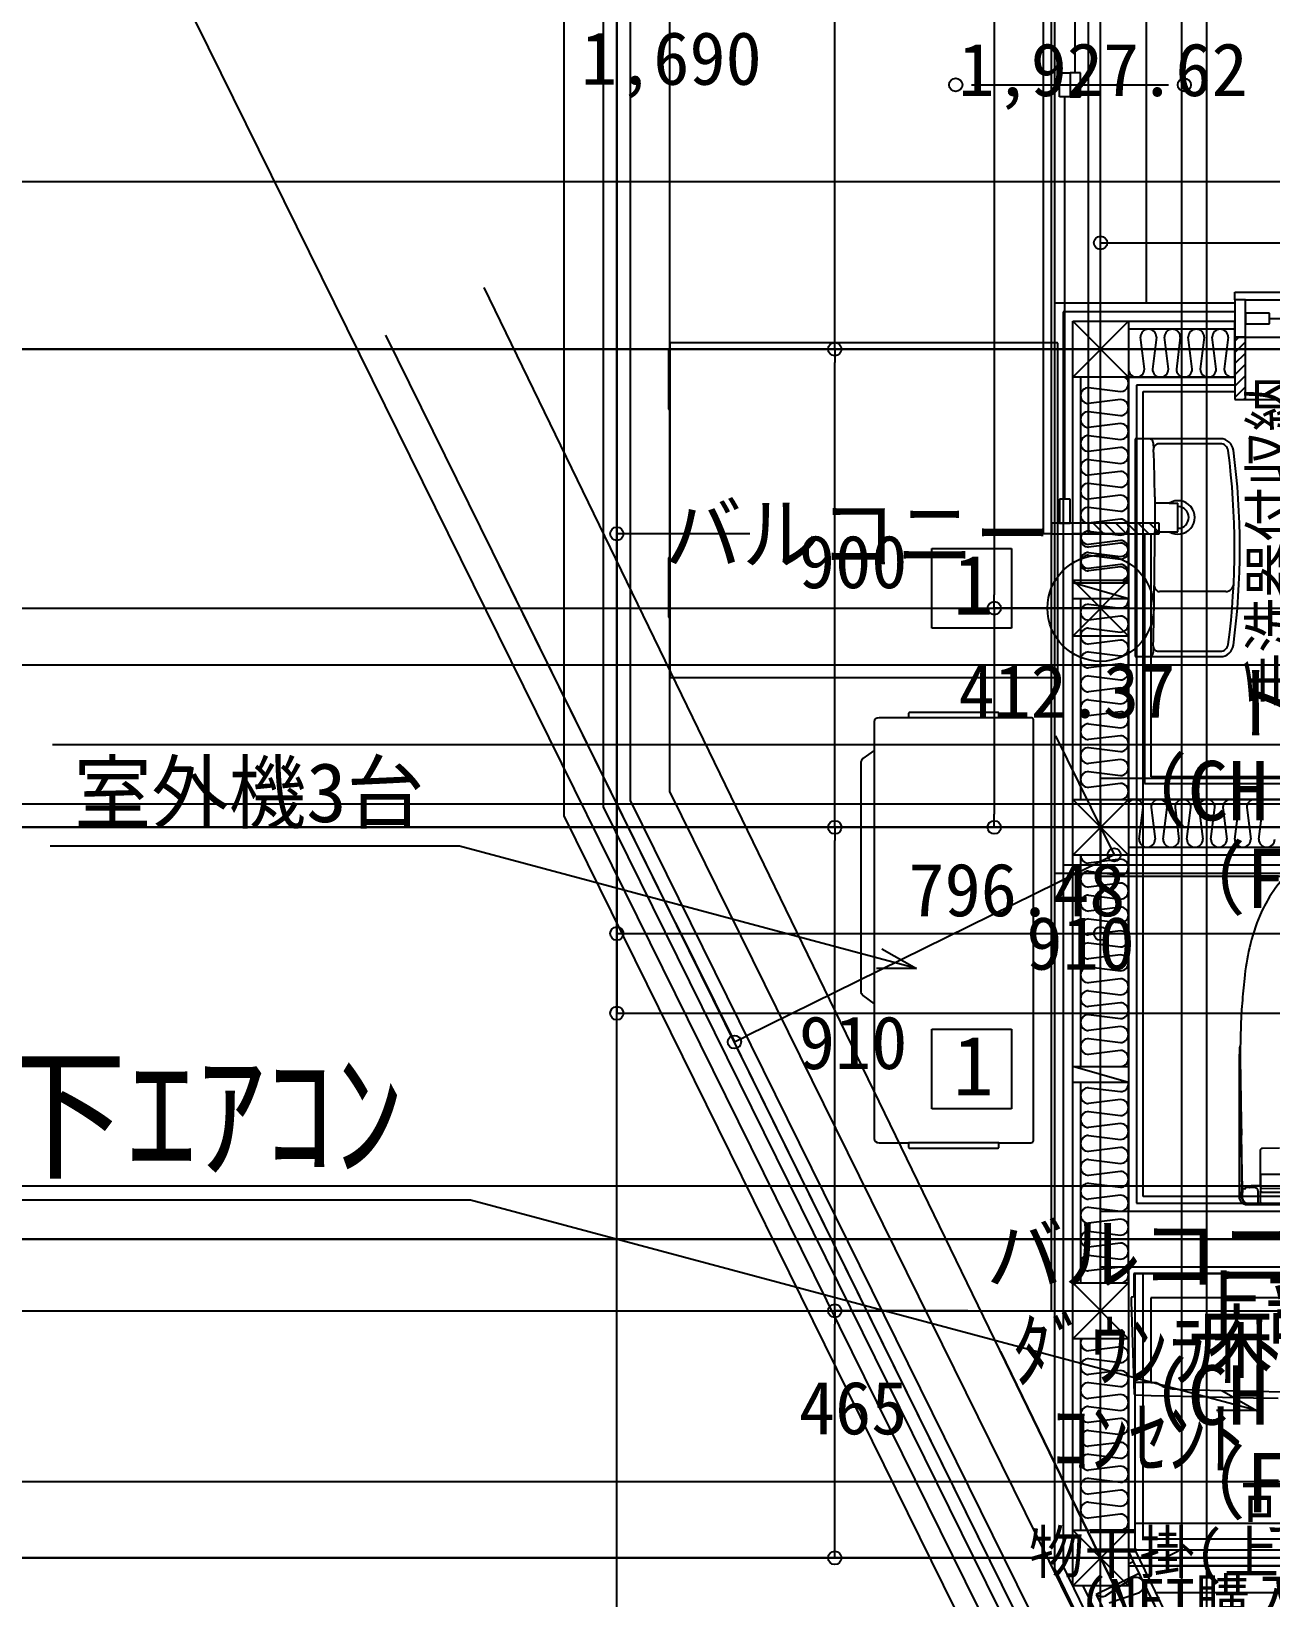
# Model space of a CAD drawing. Header units: metres. Extents: x 10861 to 26950, y 7268 to 22901.
# Drawn here: x 13913 to 16245, y 15480 to 18428 of the extents above; entities that cross this region are included whole.
import ezdxf

# ---------------------------------------------------------------- set-up
doc = ezdxf.new("R2010")
doc.units = ezdxf.units.M

msp = doc.modelspace()

# ---------------------------------------------------------------- linework, layer by layer
at = {"layer": 'COL_1F'}
for p, q in [((15872.2, 17777.5), (15872.2, 17882.5)), ((15872.2, 17882.5), (15977.2, 17882.5)), ((15977.2, 17777.5), (15872.2, 17882.5)), ((15872.2, 17777.5), (15977.2, 17882.5)), ((15977.2, 17882.5), (15977.2, 17777.5)), ((15977.2, 17777.5), (15872.2, 17777.5)), ((15872.2, 16877.5), (15872.2, 16982.5)), ((15872.2, 16982.5), (15977.2, 16982.5)), ((15977.2, 16877.5), (15872.2, 16982.5)), ((15872.2, 16877.5), (15977.2, 16982.5)), ((15977.2, 16982.5), (15977.2, 16877.5)), ((15977.2, 16877.5), (15872.2, 16877.5)), ((15872.2, 15967.5), (15872.2, 16072.5)), ((15872.2, 16072.5), (15977.2, 16072.5)), ((15977.2, 15967.5), (15872.2, 16072.5)), ((15872.2, 15967.5), (15977.2, 16072.5)), ((15977.2, 16072.5), (15977.2, 15967.5)), ((15977.2, 15967.5), (15872.2, 15967.5)), ((15872.2, 15502.5), (15872.2, 15607.5)), ((15872.2, 15607.5), (15977.2, 15607.5)), ((15977.2, 15502.5), (15872.2, 15607.5)), ((15872.2, 15502.5), (15977.2, 15607.5)), ((15977.2, 15607.5), (15977.2, 15502.5)), ((15977.2, 15502.5), (15872.2, 15502.5))]:
    msp.add_line(p, q, dxfattribs=at)
at = {"layer": 'COL_2F'}
for p, q in [((15872.2, 17289.9), (15872.2, 17394.9)), ((15872.2, 17394.9), (15977.2, 17394.9)), ((15977.2, 17289.9), (15872.2, 17394.9)), ((15872.2, 17289.9), (15977.2, 17394.9)), ((15977.2, 17394.9), (15977.2, 17289.9)), ((15977.2, 17289.9), (15872.2, 17289.9)), ((15872.2, 16877.5), (15872.2, 16982.5)), ((15872.2, 16982.5), (15977.2, 16982.5)), ((15977.2, 16877.5), (15872.2, 16982.5)), ((15872.2, 16877.5), (15977.2, 16982.5)), ((15977.2, 16982.5), (15977.2, 16877.5)), ((15977.2, 16877.5), (15872.2, 16877.5))]:
    msp.add_line(p, q, dxfattribs=at)
at = {"layer": 'GLID'}
for p, q in [((15014.7, 10010), (15014.7, 22205)), ((15014.7, 10010), (15014.7, 22205)), ((15014.7, 10010), (15014.7, 22205)), ((15924.7, 9325), (15924.7, 22205)), ((15924.7, 9325), (15924.7, 22205)), ((15924.7, 9325), (15924.7, 22205)), ((16077.5, 10010), (16077.5, 22205)), ((16077.5, 10010), (16077.5, 22205)), ((16077.5, 10010), (16077.5, 22205)), ((13514.7, 18145.6), (24358.1, 18145.6)), ((13514.7, 18145.6), (24358.1, 18145.6)), ((13514.7, 18145.6), (24358.1, 18145.6)), ((18614.1, 10010), (14765.1, 17946)), ((18614.1, 10010), (14765.1, 17946)), ((18614.1, 10010), (14765.1, 17946)), ((18480.6, 9945.4), (14580.1, 17856.1)), ((18480.6, 9945.4), (14580.1, 17856.1)), ((18480.6, 9945.4), (14580.1, 17856.1)), ((13514.7, 17830), (24358.1, 17830)), ((13514.7, 17830), (24358.1, 17830)), ((13514.7, 17830), (24358.1, 17830)), ((13514.7, 17342.4), (24358.1, 17342.4)), ((13514.7, 17342.4), (24358.1, 17342.4)), ((13514.7, 17342.4), (24358.1, 17342.4)), ((13514.7, 17235.6), (24358.1, 17235.6)), ((13514.7, 17235.6), (24358.1, 17235.6)), ((13514.7, 17235.6), (24358.1, 17235.6)), ((13953.4, 17085.6), (24358.1, 17085.6)), ((13953.4, 17085.6), (24358.1, 17085.6)), ((13953.4, 17085.6), (24358.1, 17085.6)), ((13801.7, 16974.5), (24358.1, 16974.5)), ((13801.7, 16974.5), (24358.1, 16974.5)), ((13801.7, 16974.5), (24358.1, 16974.5)), ((13514.7, 16930), (24358.1, 16930)), ((13514.7, 16930), (24358.1, 16930)), ((13514.7, 16930), (24358.1, 16930)), ((13514.7, 16255), (24358.1, 16255)), ((13514.7, 16255), (24358.1, 16255)), ((13514.7, 16255), (24358.1, 16255)), ((13514.7, 16155), (24358.1, 16155)), ((13514.7, 16155), (24358.1, 16155)), ((13514.7, 16155), (24358.1, 16155)), ((13514.7, 16020), (24358.1, 16020)), ((13514.7, 16020), (24358.1, 16020)), ((13514.7, 16020), (24358.1, 16020)), ((13514.7, 15699), (24358.1, 15699)), ((13514.7, 15699), (24358.1, 15699)), ((13514.7, 15699), (24358.1, 15699)), ((13514.7, 15555), (24358.1, 15555)), ((13514.7, 15555), (24358.1, 15555)), ((13514.7, 15555), (24358.1, 15555))]:
    msp.add_line(p, q, dxfattribs=at)
at = {"layer": 'WALL_BRACED_1F'}
for p, q in [((15832.2, 16930), (15832.2, 17830)), ((15832.2, 16930), (15832.2, 17830)), ((15607.2, 17305), (15607.2, 17455)), ((15607.2, 17455), (15757.2, 17455)), ((15757.2, 17455), (15757.2, 17305)), ((15757.2, 17305), (15607.2, 17305)), ((15832.2, 16020), (15832.2, 16930)), ((15832.2, 16020), (15832.2, 16930)), ((15607.2, 16400), (15607.2, 16550)), ((15607.2, 16550), (15757.2, 16550)), ((15757.2, 16550), (15757.2, 16400)), ((15757.2, 16400), (15607.2, 16400))]:
    msp.add_line(p, q, dxfattribs=at)
at = {"layer": 'WALL_BRACED_2F'}
for p, q in [((15924.7, 17022.5), (16834.7, 17022.5)), ((15924.7, 17022.5), (16834.7, 17022.5)), ((16834.7, 16837.5), (15924.7, 16837.5)), ((16834.7, 16837.5), (15924.7, 16837.5))]:
    msp.add_line(p, q, dxfattribs=at)
at = {"layer": 'WALL_NORMAL_1F'}
for p, q in [((15838.2, 20843.5), (15838.2, 17916.5)), ((16011.2, 17916.5), (16011.2, 20843.5)), ((15838.2, 17916.5), (15838.2, 15535.1)), ((16177.2, 17916.5), (15838.2, 17916.5)), ((15854.2, 17900.5), (15854.2, 15538.8)), ((16177.2, 17900.5), (15854.2, 17900.5)), ((15977.2, 17882.5), (16177.2, 17882.5)), ((16177.2, 17777.5), (16177.2, 17882.5)), ((15872.2, 16982.5), (15872.2, 17777.5)), ((15977.2, 17777.5), (15977.2, 16982.5)), ((16177.2, 17777.5), (15977.2, 17777.5)), ((15992.2, 17762.5), (15992.2, 16222.5)), ((16177.2, 17762.5), (15992.2, 17762.5)), ((16004.7, 16235), (16004.7, 17750)), ((16004.7, 17750), (16177.2, 17750)), ((15872.2, 17360), (15872.2, 17390)), ((15872.2, 17390), (15977.2, 17390)), ((15977.2, 17360), (15872.2, 17390)), ((15977.2, 17390), (15977.2, 17360)), ((15977.2, 17360), (15872.2, 17360)), ((15872.2, 16072.5), (15872.2, 16877.5)), ((15977.2, 16877.5), (15977.2, 16207.5)), ((15872.2, 16450), (15872.2, 16480)), ((15872.2, 16480), (15977.2, 16480)), ((15977.2, 16450), (15872.2, 16480)), ((15977.2, 16480), (15977.2, 16450)), ((15977.2, 16450), (15872.2, 16450)), ((15992.2, 16222.5), (16767.2, 16222.5)), ((16754.7, 16235), (16004.7, 16235)), ((15924.7, 16207.5), (16782.2, 16207.5)), ((15924.7, 16102.5), (15924.7, 16207.5)), ((16782.2, 16102.5), (15924.7, 16102.5)), ((15977.2, 16102.5), (15977.2, 16072.5)), ((15989.7, 16090), (16769.7, 16090)), ((15989.7, 15569.9), (15989.7, 16090)), ((15872.2, 15607.5), (15872.2, 15967.5)), ((15977.2, 15967.5), (15977.2, 15607.5)), ((16769.7, 15620), (15989.7, 15620)), ((15977.2, 15567.1), (15986.3, 15548.3)), ((16567.9, 14377.7), (15989.7, 15569.9)), ((15854.2, 15538.8), (16446, 14318.6)), ((15977.2, 15543.9), (15986.3, 15548.3)), ((15986.3, 15548.3), (16101.8, 15310.2)), ((15838.2, 15535.1), (16431.6, 14311.6)), ((16007.3, 15264.4), (15891.8, 15502.5)), ((16028.5, 15490), (16444.1, 15490))]:
    msp.add_line(p, q, dxfattribs=at)
at = {"layer": 'WALL_NORMAL_2F'}
for p, q in [((15838.2, 17482.5), (15838.2, 16843.5)), ((15854.2, 17482.5), (15854.2, 16859.5)), ((15977.2, 17482.5), (15872.2, 17482.5)), ((15872.2, 17394.9), (15872.2, 17482.5)), ((15977.2, 17482.5), (15977.2, 17394.9)), ((16007.2, 17482.5), (16007.2, 17012.5)), ((16019.7, 17025), (16019.7, 17482.5)), ((15872.2, 16982.5), (15872.2, 17289.9)), ((15977.2, 17289.9), (15977.2, 16982.5)), ((16007.2, 17012.5), (17604.7, 17012.5)), ((17604.7, 17025), (16019.7, 17025)), ((15977.2, 16982.5), (16782.2, 16982.5)), ((16782.2, 16877.5), (15977.2, 16877.5)), ((15838.2, 16843.5), (17418.2, 16843.5)), ((15854.2, 16859.5), (17434.2, 16859.5))]:
    msp.add_line(p, q, dxfattribs=at)
at = {"layer": 'カタログ部品(衛生設備)_1F'}
for p, q in [((15114.7, 17841.3), (15114.5, 17840.6)), ((15114.5, 17840.6), (15114.5, 17839.7)), ((15114.5, 17839.7), (15114.5, 17830.8)), ((15115.2, 17841.7), (15114.7, 17841.3)), ((15115.9, 17841.9), (15115.2, 17841.7)), ((15116.8, 17841.9), (15115.9, 17841.9)), ((15842.2, 17841.9), (15116.8, 17841.9)), ((15843.1, 17841.9), (15842.2, 17841.9)), ((15843.8, 17841.7), (15843.1, 17841.9)), ((15844.3, 17841.3), (15843.8, 17841.7)), ((15844.5, 17840.6), (15844.3, 17841.3)), ((15844.5, 17839.7), (15844.5, 17840.6)), ((15844.5, 17214.1), (15844.5, 17839.7)), ((15114.5, 17830.8), (15112.2, 17829.1)), ((15112.2, 17829.1), (15112.2, 17717.1)), ((15114.5, 17830.8), (15114.5, 17715.4)), ((15112.2, 17717.1), (15114.5, 17715.4)), ((15114.5, 17715.4), (15114.5, 17439.2)), ((15989.7, 17661.3), (15989.7, 17251.3)), ((16149.9, 17661.3), (15989.7, 17661.3)), ((16023.6, 17653.8), (16024.3, 17642)), ((16149.9, 17652), (16034.3, 17652)), ((16026.6, 17552), (16026.7, 17540.3)), ((16026.7, 17540.3), (16026.7, 17486.3)), ((16054, 17540.3), (16026.7, 17540.3)), ((16054, 17540.3), (16070.2, 17540.3)), ((16070.2, 17486.3), (16070.2, 17540.3)), ((16026.7, 17486.3), (16054, 17486.3)), ((16054, 17486.3), (16070.2, 17486.3)), ((15114.5, 17439.2), (15112.2, 17437.4)), ((15112.2, 17437.4), (15112.2, 17325.4)), ((15114.5, 17439.2), (15114.5, 17323.7)), ((16160.1, 17373.8), (16035.8, 17373.8)), ((15112.2, 17325.4), (15114.5, 17323.7)), ((15114.5, 17323.7), (15114.5, 17214.1)), ((15989.7, 17251.3), (16149.9, 17251.3)), ((16023.7, 17271.6), (16023.4, 17259.1)), ((16033.7, 17261.3), (16149.9, 17261.3)), ((15114.5, 17214.1), (15114.5, 17213.2)), ((15114.5, 17213.2), (15114.7, 17212.6)), ((15114.7, 17212.6), (15115.2, 17212.1)), ((15115.2, 17212.1), (15115.9, 17211.9)), ((15115.9, 17211.9), (15116.8, 17211.9)), ((15116.8, 17211.9), (15842.2, 17211.9)), ((15842.2, 17211.9), (15843.1, 17211.9)), ((15843.1, 17211.9), (15843.8, 17212.1)), ((15843.8, 17212.1), (15844.3, 17212.6)), ((15844.3, 17212.6), (15844.5, 17213.2)), ((15844.5, 17213.2), (15844.5, 17214.1)), ((16187.5, 16518.9), (16187.5, 16517.2)), ((16185.2, 16452), (16185.3, 16377.3)), ((16187.3, 16452.6), (16187.6, 16436.6)), ((16187.6, 16436.6), (16188.9, 16364.7)), ((16185.3, 16377.3), (16185.3, 16309.3)), ((16188.9, 16364.7), (16189, 16358.5)), ((16189, 16358.5), (16189.2, 16342.1)), ((16189.2, 16342.1), (16189.5, 16324.9)), ((16190.7, 16266.7), (16189.6, 16350.6)), ((16185.3, 16309.3), (16185.3, 16235)), ((16189.5, 16324.9), (16190.2, 16266.8)), ((16224.6, 16321), (16224.6, 16279.6)), ((16261.1, 16325.9), (16229.3, 16325.7)), ((16224.7, 16277.5), (16224.7, 16277.2)), ((16263.2, 16276.7), (16224.7, 16276.4)), ((16224.7, 16276.4), (16224.7, 16257.1)), ((16225.2, 16276.9), (16265.2, 16277.2)), ((16225.7, 16276.4), (16225.6, 16252.5)), ((16190.2, 16266.8), (16189.3, 16236.8)), ((16190.7, 16263.1), (16190.7, 16266.7)), ((16191.5, 16250.4), (16191.1, 16234.7)), ((16196.2, 16249.5), (16193.6, 16249.5)), ((16196.7, 16251.3), (16196.7, 16250)), ((16198.8, 16251.8), (16197.2, 16251.8)), ((16204.7, 16252.1), (16199.7, 16252.1)), ((16213.2, 16252.3), (16205.6, 16252.3)), ((16206.7, 16254.4), (16206.7, 16253.7)), ((16222.7, 16255.1), (16208.7, 16255.1)), ((16221, 16224.8), (16221, 16244.5)), ((16225.4, 16224.3), (16225.6, 16245.3)), ((16225.6, 16252.5), (16225.6, 16245.3)), ((16334.7, 16249.1), (16228.1, 16250)), ((16228.4, 16243.4), (16531, 16243.4)), ((16200.3, 16220), (16510.1, 16220)), ((16204.1, 16221.9), (16218.8, 16221.9)), ((16204.1, 16221.6), (16223.3, 16221.6)), ((16227.8, 16221.8), (16531.6, 16221.8))]:
    msp.add_line(p, q, dxfattribs=at)
for centre, radius, start, end in [((16015.6, 17653.3), 8, 3.1457, 90.0004), ((16149.9, 17636.3), 25, 7.4765, 90.0012), ((16034.2, 17642), 9.99, 89.9669, -176.1299), ((14005.3, 17543.8), 2021.3, 0.2322, 2.7664), ((16149.9, 17637), 15, 7.5043, 90.0018), ((14778.4, 17456.3), 1398.3, -7.4765, 7.5042), ((14778.4, 17456.3), 1408.3, -7.4766, 7.4766), ((16070.2, 17513.3), 31.5, -121.0027, 121.0027), ((16070.2, 17513.3), 20.5, -90, 90), ((6218.7, 17513.3), 9808, -1.41247, -0.1578), ((16035.8, 17383.8), 10, 179.2437, -90.0007), ((16160.1, 17388.8), 15, -89.9995, -2.7971), ((16015.4, 17259.3), 8, -89.9977, -1.4827), ((16033.7, 17271.3), 10, 178.5904, -89.9998), ((16149.9, 17276.3), 15, -90.0021, -7.4773), ((16149.9, 17276.3), 25, -89.9992, -7.4785), ((16436.9, 16681.4), 227.1, 134.5874, 148.8218), ((16481.4, 16652.2), 280.3, 148.4287, 156.2025), ((16534.4, 16630.2), 337.7, 156.4112, 167.507), ((16732.2, 16586.2), 540.3, 167.486, 173.7107), ((17316.2, 16519.9), 1128, 173.6122, 175.9843), ((17462.7, 16506.4), 1275.2, 175.8398, 177.9364), ((17743.7, 16496.7), 1556.3, 177.9521, 179.181), ((18332.1, 16455.7), 2146.9, 178.4162, -179.9007), ((16192, 16514.9), 6, 137.9547, 178.4117), ((16192.6, 16514.2), 5.91, 149.6397, -178.5526), ((19226.5, 16513), 3039.8, 179.981, -178.8605), ((17743.3, 16496.7), 1555.9, 179.1806, -179.3404), ((189738.9, 19224.5), 173573.1, -179.093603, -179.051311), ((16229.3, 16321), 4.7, 90.0464, 179.4758), ((16265.9, 16279.4), 41.3, 179.8028, -177.3461), ((16225, 16277.3), 0.328, -171.2463, -113.0037), ((16225.2, 16277.6), 0.707, -112.7299, -87.0956), ((16190.7, 16266), 0.557, 118.0104, 159.7536), ((16201.9, 16266.5), 11.7, -178.4855, -162.7076), ((16191.9, 16264.2), 2.68, 115.9612, 121.4037), ((16404.1, 16266.3), 213.4, -179.1419, -177.5507), ((16262.1, 16260.1), 71.3, -177.6135, -174.5616), ((16209.8, 16255.1), 18.7, -174.5567, -170.1233), ((16196.7, 16252.8), 5.4, -170.479, -158.6493), ((16192.1, 16250.5), 0.581, 154.0473, 171.3619), ((16193.2, 16250.3), 1.68, 170.5813, 178.491), ((16194.2, 16249.3), 3, 148.7195, 150.6876), ((16194, 16251.9), 2.57, -156.6562, -139.4916), ((16193.6, 16251.6), 2.1, -139.1611, -90.1634), ((16196.2, 16250), 0.5, -90, 0), ((16197.2, 16251.3), 0.5, 90, 180), ((16198.8, 16252.3), 0.517, -89.6717, -37.5366), ((16199.5, 16251.4), 0.717, 102.8143, 121.0692), ((16199.7, 16250.8), 1.35, 89.7535, 103.4375), ((16204.7, 16254.6), 2.49, -90.0561, -74.4746), ((16204.9, 16254.1), 1.95, -75.5166, -36.7329), ((16204.9, 16254.1), 1.95, -75.5212, -67.6089), ((16205.3, 16253.7), 1.38, -35.4119, -0.3709), ((16208.3, 16252.7), 2.27, 104.7645, 133.9673), ((16208.7, 16251.5), 3.53, 89.9276, 106.4125), ((16213.2, 16244.5), 7.8, 0, 90), ((16222.7, 16257.1), 2, -90.0286, 0), ((16228.2, 16252.6), 2.54, -178.2982, -91.0784), ((16227.6, 16245.4), 1.96, -178.297, -120.1061), ((16228.1, 16246.1), 2.85, -122.0888, -89.802), ((16228.4, 16243), 0.375, 90.5414, 120.5384), ((16200.3, 16235), 15, -179.9733, -90), ((16204.1, 16236.5), 14.9, 178.9514, -90.0174), ((16203.3, 16234.4), 12.2, 178.533, -133.4466), ((16204.1, 16235.3), 13.4, -133.2985, -89.731), ((16218, 16224.8), 3, -75.4633, 0.0007), ((16223.1, 16223.1), 1.5, -83.2476, -41.8766), ((16222.6, 16314.8), 93.1, -89.5868, -86.787), ((16221, 16225.3), 4.55, -44.688, -25.1865), ((16223.1, 16224.4), 2.28, -27.6096, -3.2347), ((16227.8, 16224.2), 2.46, 178.2037, -89.6455), ((16228.3, 16243.2), 0.149, 115.8904, 165.2065)]:
    msp.add_arc(centre, radius, start, end, dxfattribs=at)
at = {"layer": 'カタログ部品(電化製品)_1F'}
for p, q in [((15499.3, 17131.4), (15498.5, 17128.3)), ((15499.3, 17131.4), (15498.5, 17128.3)), ((15499.3, 17131.4), (15498.5, 17128.3)), ((15498.5, 17128.3), (15498.5, 17074.6)), ((15498.5, 17128.3), (15498.5, 17074.6)), ((15498.5, 17128.3), (15498.5, 17074.6)), ((15501.5, 17134), (15499.3, 17131.4)), ((15501.5, 17134), (15499.3, 17131.4)), ((15501.5, 17134), (15499.3, 17131.4)), ((15504.6, 17135.7), (15501.5, 17134)), ((15504.6, 17135.7), (15501.5, 17134)), ((15504.6, 17135.7), (15501.5, 17134)), ((15508.5, 17136.3), (15504.6, 17135.7)), ((15508.5, 17136.3), (15504.6, 17135.7)), ((15508.5, 17136.3), (15504.6, 17135.7)), ((15563.5, 17136.3), (15508.5, 17136.3)), ((15563.5, 17136.3), (15508.5, 17136.3)), ((15563.5, 17136.3), (15508.5, 17136.3)), ((15563.6, 17145.1), (15563.5, 17144.3)), ((15563.6, 17145.1), (15563.5, 17144.3)), ((15563.6, 17145.1), (15563.5, 17144.3)), ((15563.5, 17144.3), (15563.5, 17136.3)), ((15563.5, 17144.3), (15563.5, 17136.3)), ((15563.5, 17144.3), (15563.5, 17136.3)), ((15733.5, 17136.3), (15563.5, 17136.3)), ((15733.5, 17136.3), (15563.5, 17136.3)), ((15733.5, 17136.3), (15563.5, 17136.3)), ((15563.9, 17145.7), (15563.6, 17145.1)), ((15563.9, 17145.7), (15563.6, 17145.1)), ((15563.9, 17145.7), (15563.6, 17145.1)), ((15564.4, 17146.2), (15563.9, 17145.7)), ((15564.4, 17146.2), (15563.9, 17145.7)), ((15564.4, 17146.2), (15563.9, 17145.7)), ((15564.9, 17146.3), (15564.4, 17146.2)), ((15564.9, 17146.3), (15564.4, 17146.2)), ((15564.9, 17146.3), (15564.4, 17146.2)), ((15732.1, 17146.3), (15564.9, 17146.3)), ((15732.1, 17146.3), (15564.9, 17146.3)), ((15732.1, 17146.3), (15564.9, 17146.3)), ((15732.7, 17146.2), (15732.1, 17146.3)), ((15732.7, 17146.2), (15732.1, 17146.3)), ((15732.7, 17146.2), (15732.1, 17146.3)), ((15733.1, 17145.7), (15732.7, 17146.2)), ((15733.1, 17145.7), (15732.7, 17146.2)), ((15733.1, 17145.7), (15732.7, 17146.2)), ((15733.4, 17145.1), (15733.1, 17145.7)), ((15733.4, 17145.1), (15733.1, 17145.7)), ((15733.4, 17145.1), (15733.1, 17145.7)), ((15733.5, 17144.3), (15733.4, 17145.1)), ((15733.5, 17144.3), (15733.4, 17145.1)), ((15733.5, 17144.3), (15733.4, 17145.1)), ((15733.5, 17136.3), (15733.5, 17144.3)), ((15733.5, 17136.3), (15733.5, 17144.3)), ((15733.5, 17136.3), (15733.5, 17144.3)), ((15793.5, 17136.3), (15733.5, 17136.3)), ((15793.5, 17136.3), (15733.5, 17136.3)), ((15793.5, 17136.3), (15733.5, 17136.3)), ((15795.5, 17136), (15793.5, 17136.3)), ((15795.5, 17136), (15793.5, 17136.3)), ((15795.5, 17136), (15793.5, 17136.3)), ((15797.1, 17135.3), (15795.5, 17136)), ((15797.1, 17135.3), (15795.5, 17136)), ((15797.1, 17135.3), (15795.5, 17136)), ((15798.1, 17134.2), (15797.1, 17135.3)), ((15798.1, 17134.2), (15797.1, 17135.3)), ((15798.1, 17134.2), (15797.1, 17135.3)), ((15798.5, 17132.8), (15798.1, 17134.2)), ((15798.5, 17132.8), (15798.1, 17134.2)), ((15798.5, 17132.8), (15798.1, 17134.2)), ((15798.5, 16339.9), (15798.5, 17132.8)), ((15798.5, 16339.9), (15798.5, 17132.8)), ((15798.5, 16339.9), (15798.5, 17132.8)), ((15498.5, 17074.6), (15477.7, 17059.4)), ((15498.5, 17074.6), (15477.7, 17059.4)), ((15498.5, 17074.6), (15477.7, 17059.4)), ((15498.5, 17074.6), (15498.5, 16598)), ((15498.5, 17074.6), (15498.5, 16598)), ((15498.5, 17074.6), (15498.5, 16598)), ((15473.9, 17053.2), (15473.5, 17050.8)), ((15473.9, 17053.2), (15473.5, 17050.8)), ((15473.9, 17053.2), (15473.5, 17050.8)), ((15473.5, 17050.8), (15473.5, 16621.8)), ((15473.5, 17050.8), (15473.5, 16621.8)), ((15473.5, 17050.8), (15473.5, 16621.8)), ((15474.7, 17055.6), (15473.9, 17053.2)), ((15474.7, 17055.6), (15473.9, 17053.2)), ((15474.7, 17055.6), (15473.9, 17053.2)), ((15476.1, 17057.7), (15474.7, 17055.6)), ((15476.1, 17057.7), (15474.7, 17055.6)), ((15476.1, 17057.7), (15474.7, 17055.6)), ((15477.7, 17059.4), (15476.1, 17057.7)), ((15477.7, 17059.4), (15476.1, 17057.7)), ((15477.7, 17059.4), (15476.1, 17057.7)), ((15473.5, 16621.8), (15473.9, 16619.4)), ((15473.5, 16621.8), (15473.9, 16619.4)), ((15473.5, 16621.8), (15473.9, 16619.4)), ((15473.9, 16619.4), (15474.7, 16617)), ((15473.9, 16619.4), (15474.7, 16617)), ((15473.9, 16619.4), (15474.7, 16617)), ((15474.7, 16617), (15476.1, 16614.9)), ((15474.7, 16617), (15476.1, 16614.9)), ((15474.7, 16617), (15476.1, 16614.9)), ((15476.1, 16614.9), (15477.7, 16613.3)), ((15476.1, 16614.9), (15477.7, 16613.3)), ((15476.1, 16614.9), (15477.7, 16613.3)), ((15477.7, 16613.3), (15498.5, 16598)), ((15477.7, 16613.3), (15498.5, 16598)), ((15477.7, 16613.3), (15498.5, 16598)), ((15498.5, 16598), (15498.5, 16344.3)), ((15498.5, 16598), (15498.5, 16344.3)), ((15498.5, 16598), (15498.5, 16344.3)), ((15498.5, 16344.3), (15499.3, 16341.2)), ((15498.5, 16344.3), (15499.3, 16341.2)), ((15498.5, 16344.3), (15499.3, 16341.2)), ((15499.3, 16341.2), (15501.5, 16338.7)), ((15499.3, 16341.2), (15501.5, 16338.7)), ((15499.3, 16341.2), (15501.5, 16338.7)), ((15501.5, 16338.7), (15504.6, 16336.9)), ((15501.5, 16338.7), (15504.6, 16336.9)), ((15501.5, 16338.7), (15504.6, 16336.9)), ((15504.6, 16336.9), (15508.5, 16336.3)), ((15504.6, 16336.9), (15508.5, 16336.3)), ((15504.6, 16336.9), (15508.5, 16336.3)), ((15508.5, 16336.3), (15563.5, 16336.3)), ((15508.5, 16336.3), (15563.5, 16336.3)), ((15508.5, 16336.3), (15563.5, 16336.3)), ((15733.5, 16336.3), (15563.5, 16336.3)), ((15563.5, 16336.3), (15563.5, 16328.3)), ((15733.5, 16336.3), (15563.5, 16336.3)), ((15563.5, 16336.3), (15563.5, 16328.3)), ((15733.5, 16336.3), (15563.5, 16336.3)), ((15563.5, 16336.3), (15563.5, 16328.3)), ((15733.5, 16328.3), (15733.5, 16336.3)), ((15733.5, 16336.3), (15793.5, 16336.3)), ((15733.5, 16328.3), (15733.5, 16336.3)), ((15733.5, 16336.3), (15793.5, 16336.3)), ((15733.5, 16328.3), (15733.5, 16336.3)), ((15733.5, 16336.3), (15793.5, 16336.3)), ((15793.5, 16336.3), (15795.5, 16336.6)), ((15793.5, 16336.3), (15795.5, 16336.6)), ((15793.5, 16336.3), (15795.5, 16336.6)), ((15795.5, 16336.6), (15797.1, 16337.4)), ((15795.5, 16336.6), (15797.1, 16337.4)), ((15795.5, 16336.6), (15797.1, 16337.4)), ((15797.1, 16337.4), (15798.1, 16338.5)), ((15797.1, 16337.4), (15798.1, 16338.5)), ((15797.1, 16337.4), (15798.1, 16338.5)), ((15798.1, 16338.5), (15798.5, 16339.9)), ((15798.1, 16338.5), (15798.5, 16339.9)), ((15798.1, 16338.5), (15798.5, 16339.9)), ((15563.5, 16328.3), (15563.6, 16327.5)), ((15563.5, 16328.3), (15563.6, 16327.5)), ((15563.5, 16328.3), (15563.6, 16327.5)), ((15563.6, 16327.5), (15563.9, 16326.9)), ((15563.6, 16327.5), (15563.9, 16326.9)), ((15563.6, 16327.5), (15563.9, 16326.9)), ((15563.9, 16326.9), (15564.4, 16326.5)), ((15563.9, 16326.9), (15564.4, 16326.5)), ((15563.9, 16326.9), (15564.4, 16326.5)), ((15564.4, 16326.5), (15564.9, 16326.3)), ((15564.4, 16326.5), (15564.9, 16326.3)), ((15564.4, 16326.5), (15564.9, 16326.3)), ((15564.9, 16326.3), (15732.1, 16326.3)), ((15564.9, 16326.3), (15732.1, 16326.3)), ((15564.9, 16326.3), (15732.1, 16326.3)), ((15732.1, 16326.3), (15732.7, 16326.5)), ((15732.1, 16326.3), (15732.7, 16326.5)), ((15732.1, 16326.3), (15732.7, 16326.5)), ((15732.7, 16326.5), (15733.1, 16326.9)), ((15732.7, 16326.5), (15733.1, 16326.9)), ((15732.7, 16326.5), (15733.1, 16326.9)), ((15733.1, 16326.9), (15733.4, 16327.5)), ((15733.1, 16326.9), (15733.4, 16327.5)), ((15733.1, 16326.9), (15733.4, 16327.5)), ((15733.4, 16327.5), (15733.5, 16328.3)), ((15733.4, 16327.5), (15733.5, 16328.3)), ((15733.4, 16327.5), (15733.5, 16328.3)), ((15987.2, 16090), (15987.2, 16046.1)), ((16772.2, 16090), (15987.2, 16090)), ((15982.4, 16044.9), (15982.2, 16044.3)), ((15982.2, 16044.3), (15982.2, 16041.9)), ((15982.2, 16041.9), (15982.2, 16037.7)), ((15982.2, 16037.7), (15988, 15863.6)), ((15982.7, 16045.3), (15982.4, 16044.9)), ((15982.9, 16045.5), (15982.7, 16045.3)), ((15983.2, 16045.7), (15982.9, 16045.5)), ((15983.6, 16046), (15983.2, 16045.7)), ((15983.9, 16046), (15983.6, 16046)), ((15984.3, 16046), (15983.9, 16046)), ((15987.2, 16046.1), (15984.3, 16046)), ((16019.2, 16044.4), (16019.2, 15885)), ((16662.1, 16044.4), (16019.2, 16044.4)), ((16019.2, 15885), (15987.3, 15885)), ((15988, 15863.6), (15988, 15863.4)), ((15988, 15863.4), (15988.1, 15863.1)), ((15988.1, 15863.1), (15988.2, 15862.9)), ((15988.2, 15862.9), (15988.5, 15862.4)), ((15988.5, 15862.4), (15988.6, 15862.3)), ((15988.6, 15862.3), (15988.8, 15862.1)), ((15988.8, 15862.1), (15989.2, 15861.9)), ((15989.2, 15861.9), (15989.6, 15861.8)), ((15989.6, 15861.8), (15990.2, 15861.7)), ((15990.2, 15861.7), (16020.1, 15860.8)), ((16019.2, 15885), (16029.2, 15885)), ((16020.1, 15860.8), (16049.3, 15860)), ((16029.2, 15885), (16031.5, 15883.6)), ((16031.5, 15883.6), (16034.4, 15881.8)), ((16034.4, 15881.8), (16037.8, 15879.9)), ((16037.8, 15879.9), (16040.8, 15878.3)), ((16040.8, 15878.3), (16045.4, 15876.1)), ((16045.4, 15876.1), (16051.6, 15874.2)), ((16051.6, 15874.2), (16059.1, 15872.9)), ((16059.1, 15872.9), (16077.6, 15872.2)), ((16077.6, 15872.2), (16108.2, 15871.2)), ((16108.2, 15871.2), (16151.7, 15870)), ((16151.7, 15870), (16202.6, 15868.9)), ((16202.6, 15868.9), (16280.9, 15867.8)), ((16049.3, 15860), (16180.2, 15856.8)), ((16180.2, 15856.8), (16212.3, 15856.2)), ((16212.3, 15856.2), (16258.5, 15855.6))]:
    msp.add_line(p, q, dxfattribs=at)
at = {"layer": 'データ 001_1F'}
for p, q in [((15924.7, 7962.5), (15924.7, 21845)), ((15424.7, 17855), (15424.7, 20905)), ((15724.7, 19245), (15724.7, 17367.4)), ((15924.7, 17780), (15924.7, 18030)), ((15924.7, 18030), (15949.7, 18030)), ((15949.7, 18030), (16809.7, 18030)), ((15424.7, 17830), (15424.7, 17855)), ((26390, 17830), (11375, 17830)), ((15674.7, 17830), (15424.7, 17830)), ((15424.7, 17830), (15424.7, 17805)), ((15424.7, 17830), (15424.7, 17830)), ((15674.7, 17830), (15674.7, 17830)), ((15674.7, 17830), (15674.7, 17830)), ((15424.7, 16955), (15424.7, 17805)), ((15924.7, 17780), (15924.7, 17780)), ((15724.7, 17342.4), (15724.7, 17367.4)), ((15974.7, 17342.4), (15724.7, 17342.4)), ((15724.7, 17342.4), (15724.7, 17317.4)), ((15974.7, 17342.4), (15724.7, 17342.4)), ((15724.7, 17342.4), (15724.7, 17342.4)), ((15974.7, 17342.4), (15974.7, 17342.4)), ((15974.7, 17342.4), (15974.7, 17342.4)), ((15724.7, 17317.4), (15724.7, 16955)), ((15839.7, 17102.4), (15950.2, 16878.2)), ((15839.7, 17102.4), (15839.7, 17102.4)), ((15014.7, 16980), (15014.7, 16730)), ((15014.7, 16980), (15014.7, 16980)), ((15424.7, 16930), (15424.7, 16955)), ((15724.7, 16930), (15724.7, 16955)), ((15924.7, 16980), (15924.7, 16730)), ((15924.7, 16980), (15924.7, 16980)), ((15924.7, 16980), (15924.7, 16980)), ((15674.7, 16930), (15424.7, 16930)), ((15424.7, 16930), (15424.7, 16905)), ((15424.7, 16930), (15424.7, 16930)), ((15674.7, 16930), (15674.7, 16930)), ((15674.7, 16930), (15674.7, 16930)), ((15974.7, 16930), (15724.7, 16930)), ((15724.7, 16930), (15724.7, 16930)), ((15974.7, 16930), (15974.7, 16930)), ((14719.1, 16894.3), (13949.1, 16894.3)), ((15578.3, 16664.1), (14719.1, 16894.3)), ((15424.7, 16045), (15424.7, 16905)), ((15927.8, 16867.1), (15258.3, 16537)), ((15950.2, 16878.2), (15927.8, 16867.1)), ((15014.7, 16830), (15014.7, 16580)), ((15014.7, 16830), (15014.7, 16830)), ((15125.3, 16750.2), (15235.9, 16526)), ((15125.3, 16750.2), (15125.3, 16750.2)), ((15014.7, 16730), (15039.7, 16730)), ((15039.7, 16730), (15899.7, 16730)), ((15924.7, 16730), (15899.7, 16730)), ((15924.7, 16730), (15924.7, 16730)), ((15924.7, 16730), (15949.7, 16730)), ((15949.7, 16730), (17479.7, 16730)), ((15513.4, 16701.6), (15578.3, 16664.1)), ((15578.3, 16664.1), (15503.3, 16664.1)), ((15014.7, 16580), (15039.7, 16580)), ((15039.7, 16580), (17479.7, 16580)), ((15235.9, 16526), (15258.3, 16537)), ((15235.9, 16526), (15235.9, 16526)), ((14739.5, 16228.5), (12239.5, 16228.5)), ((16217.7, 15832.4), (14739.5, 16228.5)), ((17322.3, 16155), (11602.5, 16155)), ((15424.7, 16020), (15424.7, 16045)), ((15674.7, 16020), (15424.7, 16020)), ((15424.7, 16020), (15424.7, 15995)), ((15424.7, 16020), (15424.7, 16020)), ((15674.7, 16020), (15674.7, 16020)), ((15674.7, 16020), (15674.7, 16020)), ((15424.7, 15580), (15424.7, 15995)), ((15736.2, 15943.7), (19509.7, 8163.2)), ((16152.8, 15869.9), (16217.7, 15832.4)), ((16217.7, 15832.4), (16142.7, 15832.4)), ((15424.7, 15555), (15424.7, 15580)), ((16044.7, 15555), (16071.5, 15568.4)), ((26390, 15555), (11602.5, 15555)), ((15674.7, 15555), (15424.7, 15555)), ((15674.7, 15555), (15674.7, 15555))]:
    msp.add_line(p, q, dxfattribs=at)
for centre, radius in [((15924.7, 18030), 12.5), ((15424.7, 17830), 12.5), ((15424.7, 17830), 12.5), ((15924.7, 17342.4), 100), ((15724.7, 17342.4), 12.5), ((15724.7, 17342.4), 12.5), ((15424.7, 16930), 12.5), ((15424.7, 16930), 12.5), ((15724.7, 16930), 12.5), ((15950.2, 16878.2), 12.5), ((15014.7, 16730), 12.5), ((15924.7, 16730), 12.5), ((15924.7, 16730), 12.5), ((15014.7, 16580), 12.5), ((15235.9, 16526), 12.5), ((15424.7, 16020), 12.5), ((15424.7, 16020), 12.5), ((15424.7, 15555), 12.5)]:
    msp.add_circle(centre, radius, dxfattribs=at)
at = {"layer": 'データ 001_2F'}
for p, q in [((15014.7, 9798.7), (15014.7, 21845)), ((15924.7, 9922), (15924.7, 21845)), ((16124.7, 9922), (16124.7, 21845)), ((15724.7, 19245), (15724.7, 17367.4)), ((16584.9, 13789.9), (14793.5, 17423.1)), ((15724.7, 17342.4), (15724.7, 17367.4)), ((15974.7, 17342.4), (15724.7, 17342.4)), ((15724.7, 17342.4), (15724.7, 17317.4)), ((15974.7, 17342.4), (15724.7, 17342.4)), ((15724.7, 17342.4), (15724.7, 17342.4)), ((15974.7, 17342.4), (15974.7, 17342.4)), ((15974.7, 17342.4), (15974.7, 17342.4)), ((15724.7, 17317.4), (15724.7, 16955)), ((15839.7, 17102.4), (15950.2, 16878.2)), ((15839.7, 17102.4), (15839.7, 17102.4)), ((15014.7, 16980), (15014.7, 16730)), ((15014.7, 16980), (15014.7, 16980)), ((15724.7, 16930), (15724.7, 16955)), ((15924.7, 16980), (15924.7, 16730)), ((15924.7, 16980), (15924.7, 16980)), ((15924.7, 16980), (15924.7, 16980)), ((26367.5, 16930), (11375, 16930)), ((15974.7, 16930), (15724.7, 16930)), ((15724.7, 16930), (15724.7, 16930)), ((15974.7, 16930), (15974.7, 16930)), ((15927.8, 16867.1), (15258.3, 16537)), ((15950.2, 16878.2), (15927.8, 16867.1)), ((15014.7, 16830), (15014.7, 16580)), ((15014.7, 16830), (15014.7, 16830)), ((15125.3, 16750.2), (15235.9, 16526)), ((15125.3, 16750.2), (15125.3, 16750.2)), ((15014.7, 16730), (15039.7, 16730)), ((15039.7, 16730), (15899.7, 16730)), ((15924.7, 16730), (15899.7, 16730)), ((15924.7, 16730), (15924.7, 16730)), ((15924.7, 16730), (15949.7, 16730)), ((15949.7, 16730), (17479.7, 16730)), ((15014.7, 16580), (15039.7, 16580)), ((15039.7, 16580), (17479.7, 16580)), ((15235.9, 16526), (15258.3, 16537)), ((15235.9, 16526), (15235.9, 16526))]:
    msp.add_line(p, q, dxfattribs=at)
for centre in [(15724.7, 17342.4), (15724.7, 17342.4), (15724.7, 16930), (15950.2, 16878.2), (15014.7, 16730), (15924.7, 16730), (15924.7, 16730), (15014.7, 16580), (15235.9, 16526)]:
    msp.add_circle(centre, 12.5, dxfattribs=at)
at = {"layer": 'データ 001_3F'}
for p, q in [((15014.7, 20930), (15014.7, 16974.5)), ((15924.7, 16930), (15924.7, 20930)), ((16478.6, 14005.5), (15014.7, 16974.5)), ((17504.7, 16930), (15924.7, 16930))]:
    msp.add_line(p, q, dxfattribs=at)
at = {"layer": '建具(金属戸)_2F'}
for p, q in [((15817.2, 17482.5), (15817.2, 19172.5)), ((15014.7, 17507.5), (15014.7, 19147.5)), ((15832.2, 17502.5), (15832.2, 19152.5)), ((15902.2, 17502.5), (15902.2, 19152.5)), ((15877.2, 18350), (15877.2, 19107.5)), ((15847.2, 18305), (15847.2, 18350)), ((15847.2, 18350), (15867.2, 18350)), ((15867.2, 18350), (15867.2, 18305)), ((15887.2, 18350), (15867.2, 18350)), ((15867.2, 18350), (15867.2, 18305)), ((15887.2, 18305), (15887.2, 18350)), ((15682.2, 18327.5), (16052.2, 18327.5)), ((15867.2, 18305), (15847.2, 18305)), ((15857.2, 17547.5), (15857.2, 18305)), ((15867.2, 18305), (15887.2, 18305)), ((15867.2, 17547.5), (15847.2, 17547.5)), ((15847.2, 17547.5), (15847.2, 17502.5)), ((15867.2, 17502.5), (15867.2, 17547.5)), ((15014.7, 17482.5), (15014.7, 17507.5)), ((15264.7, 17482.5), (15014.7, 17482.5)), ((15264.7, 17482.5), (15264.7, 17482.5)), ((15832.2, 17482.5), (15817.2, 17482.5)), ((15902.2, 17502.5), (15832.2, 17502.5)), ((15832.2, 17502.5), (15832.2, 17482.5)), ((15832.2, 17482.5), (15902.2, 17482.5)), ((15847.2, 17502.5), (15867.2, 17502.5)), ((15902.2, 17482.5), (15902.2, 17502.5)), ((16034.7, 17502.5), (15902.2, 17502.5)), ((15902.2, 17502.5), (15902.2, 17482.5)), ((15909.6, 17482.5), (15902.2, 17489.9)), ((15902.2, 17482.5), (16034.7, 17482.5)), ((15930.8, 17482.5), (15910.8, 17502.5)), ((15952.1, 17482.5), (15932.1, 17502.5)), ((15973.3, 17482.5), (15953.3, 17502.5)), ((15994.5, 17482.5), (15974.5, 17502.5)), ((16015.7, 17482.5), (15995.7, 17502.5)), ((16034.7, 17484.7), (16016.9, 17502.5)), ((16034.7, 17482.5), (16034.7, 17502.5))]:
    msp.add_line(p, q, dxfattribs=at)
for centre in [(15652.2, 18327.5), (16082.2, 18327.5), (15014.7, 17482.5)]:
    msp.add_circle(centre, 12.5, dxfattribs=at)
at = {"layer": '建具(金属窓)_1F'}
for p, q in [((16177.2, 17922.5), (16177.2, 17937.5)), ((16177.2, 17937.5), (16582.2, 17937.5)), ((16197.2, 17922.5), (16177.2, 17922.5)), ((16177.2, 17922.5), (16177.2, 17852.5)), ((16197.2, 17852.5), (16197.2, 17922.5)), ((16197.2, 17922.5), (16562.2, 17922.5)), ((16242.2, 17897.5), (16197.2, 17897.5)), ((16197.2, 17897.5), (16197.2, 17877.5)), ((16242.2, 17877.5), (16242.2, 17897.5)), ((16197.2, 17877.5), (16242.2, 17877.5)), ((16242.2, 17887.5), (16517.2, 17887.5)), ((16177.2, 17852.5), (16197.2, 17852.5)), ((16197.2, 17852.5), (16177.2, 17852.5)), ((16177.2, 17852.5), (16177.2, 17735)), ((16177.2, 17845.1), (16184.6, 17852.5)), ((16177.2, 17823.9), (16197.2, 17843.9)), ((16197.2, 17852.5), (16562.2, 17852.5)), ((16197.2, 17735), (16197.2, 17852.5)), ((16177.2, 17802.7), (16197.2, 17822.7)), ((16177.2, 17781.4), (16197.2, 17801.4)), ((16177.2, 17760.2), (16197.2, 17780.2)), ((16177.2, 17739), (16197.2, 17759)), ((16177.2, 17735), (16197.2, 17735)), ((16194.4, 17735), (16197.2, 17737.8)), ((16197.2, 17735), (16562.2, 17735))]:
    msp.add_line(p, q, dxfattribs=at)
at = {"layer": '手摺_1F'}
for p, q in [((15989.7, 15570), (16769.7, 15570)), ((16769.7, 15540), (16004.2, 15540))]:
    msp.add_line(p, q, dxfattribs=at)
at = {"layer": '手摺_2F'}
for p, q in [((14915.7, 16951.5), (14915.7, 21029)), ((14989.7, 16968.7), (14989.7, 20955)), ((15039.7, 20905), (15039.7, 16980.4)), ((15113.7, 20831), (15113.7, 16997.6)), ((15113.7, 16997.6), (16523.9, 14137.5)), ((16433.3, 13873.5), (14915.7, 16951.5)), ((16467.2, 13972.2), (14989.7, 16968.7)), ((15039.7, 16980.4), (16490.1, 14038.8))]:
    msp.add_line(p, q, dxfattribs=at)
at = {"layer": '断熱材_1F'}
for p, q in [((16177.2, 17867.5), (15977.2, 17867.5)), ((15977.2, 17867.5), (15977.2, 17777.5)), ((16177.2, 17777.5), (16177.2, 17867.5)), ((16007.2, 17792.5), (15999.7, 17852.5)), ((16029.7, 17852.5), (16022.2, 17792.5)), ((16052.2, 17792.5), (16044.7, 17852.5)), ((16074.7, 17852.5), (16067.2, 17792.5)), ((16097.2, 17792.5), (16089.7, 17852.5)), ((16119.7, 17852.5), (16112.2, 17792.5)), ((16142.2, 17792.5), (16134.7, 17852.5)), ((16164.7, 17852.5), (16157.2, 17792.5)), ((15977.2, 17777.5), (15887.2, 17777.5)), ((15887.2, 17777.5), (15887.2, 17390)), ((15977.2, 17777.5), (16177.2, 17777.5)), ((15977.2, 17390), (15977.2, 17777.5)), ((15902.2, 17757.5), (15962.2, 17750)), ((15962.2, 17735), (15902.2, 17727.5)), ((15902.2, 17712.5), (15962.2, 17705)), ((15962.2, 17690), (15902.2, 17682.5)), ((15902.2, 17667.5), (15962.2, 17660)), ((15962.2, 17645), (15902.2, 17637.5)), ((15902.2, 17622.5), (15962.2, 17615)), ((15962.2, 17600), (15902.2, 17592.5)), ((15902.2, 17577.5), (15962.2, 17570)), ((15962.2, 17555), (15902.2, 17547.5)), ((15902.2, 17532.5), (15962.2, 17525)), ((15962.2, 17510), (15902.2, 17502.5)), ((15902.2, 17487.5), (15962.2, 17480)), ((15962.2, 17465), (15902.2, 17457.5)), ((15902.2, 17442.5), (15962.2, 17435)), ((15962.2, 17420), (15902.2, 17412.5)), ((15887.2, 17390), (15977.2, 17390)), ((15977.2, 17360), (15887.2, 17360)), ((15887.2, 17360), (15887.2, 16982.5)), ((15902.2, 17350), (15962.2, 17342.5)), ((15977.2, 16982.5), (15977.2, 17360)), ((15962.2, 17327.5), (15902.2, 17320)), ((15902.2, 17305), (15962.2, 17297.5)), ((15962.2, 17282.5), (15902.2, 17275)), ((15902.2, 17260), (15962.2, 17252.5)), ((15962.2, 17237.5), (15902.2, 17230)), ((15902.2, 17215), (15962.2, 17207.5)), ((15962.2, 17192.5), (15902.2, 17185)), ((15902.2, 17170), (15962.2, 17162.5)), ((15962.2, 17147.5), (15902.2, 17140)), ((15902.2, 17125), (15962.2, 17117.5)), ((15962.2, 17102.5), (15902.2, 17095)), ((15902.2, 17080), (15962.2, 17072.5)), ((15962.2, 17057.5), (15902.2, 17050)), ((15902.2, 17035), (15962.2, 17027.5)), ((15962.2, 17012.5), (15902.2, 17005)), ((15887.2, 16982.5), (15977.2, 16982.5)), ((15977.2, 16877.5), (15887.2, 16877.5)), ((15887.2, 16877.5), (15887.2, 16480)), ((15962.2, 16870), (15902.2, 16862.5)), ((15977.2, 16480), (15977.2, 16877.5)), ((15902.2, 16847.5), (15962.2, 16840)), ((15962.2, 16825), (15902.2, 16817.5)), ((15902.2, 16802.5), (15962.2, 16795)), ((15962.2, 16780), (15902.2, 16772.5)), ((15902.2, 16757.5), (15962.2, 16750)), ((15962.2, 16735), (15902.2, 16727.5)), ((15902.2, 16712.5), (15962.2, 16705)), ((15962.2, 16690), (15902.2, 16682.5)), ((15902.2, 16667.5), (15962.2, 16660)), ((15962.2, 16645), (15902.2, 16637.5)), ((15902.2, 16622.5), (15962.2, 16615)), ((15962.2, 16600), (15902.2, 16592.5)), ((15902.2, 16577.5), (15962.2, 16570)), ((15962.2, 16555), (15902.2, 16547.5)), ((15902.2, 16532.5), (15962.2, 16525)), ((15962.2, 16510), (15902.2, 16502.5)), ((15887.2, 16480), (15977.2, 16480)), ((15977.2, 16450), (15887.2, 16450)), ((15887.2, 16450), (15887.2, 16072.5)), ((15977.2, 16072.5), (15977.2, 16450)), ((15902.2, 16440), (15962.2, 16432.5)), ((15962.2, 16417.5), (15902.2, 16410)), ((15902.2, 16395), (15962.2, 16387.5)), ((15962.2, 16372.5), (15902.2, 16365)), ((15902.2, 16350), (15962.2, 16342.5)), ((15962.2, 16327.5), (15902.2, 16320)), ((15902.2, 16305), (15962.2, 16297.5)), ((15962.2, 16282.5), (15902.2, 16275)), ((15902.2, 16260), (15962.2, 16252.5)), ((15962.2, 16237.5), (15902.2, 16230)), ((15902.2, 16215), (15962.2, 16207.5)), ((15962.2, 16192.5), (15902.2, 16185)), ((15902.2, 16170), (15962.2, 16162.5)), ((15962.2, 16147.5), (15902.2, 16140)), ((15902.2, 16125), (15962.2, 16117.5)), ((15962.2, 16102.5), (15902.2, 16095)), ((15887.2, 16072.5), (15977.2, 16072.5)), ((15977.2, 15967.5), (15887.2, 15967.5)), ((15887.2, 15967.5), (15887.2, 15607.5)), ((15962.2, 15952.5), (15902.2, 15945)), ((15977.2, 15607.5), (15977.2, 15967.5)), ((15902.2, 15930), (15962.2, 15922.5)), ((15962.2, 15907.5), (15902.2, 15900)), ((15902.2, 15885), (15962.2, 15877.5)), ((15962.2, 15862.5), (15902.2, 15855)), ((15902.2, 15840), (15962.2, 15832.5)), ((15962.2, 15817.5), (15902.2, 15810)), ((15902.2, 15795), (15962.2, 15787.5)), ((15962.2, 15772.5), (15902.2, 15765)), ((15902.2, 15750), (15962.2, 15742.5)), ((15962.2, 15727.5), (15902.2, 15720)), ((15902.2, 15705), (15962.2, 15697.5)), ((15962.2, 15682.5), (15902.2, 15675)), ((15902.2, 15660), (15962.2, 15652.5)), ((15962.2, 15637.5), (15902.2, 15630)), ((15887.2, 15607.5), (15977.2, 15607.5)), ((15997.4, 15525.4), (15916.4, 15486.1)), ((15984.9, 15516.9), (15934.2, 15483.9)), ((16031.1, 15455.9), (15997.4, 15525.4)), ((15916.4, 15486.1), (15950.1, 15416.7)), ((15940.7, 15470.4), (15998, 15489.9))]:
    msp.add_line(p, q, dxfattribs=at)
for centre, start, end in [((16014.7, 17852.5), 0, 180), ((16059.7, 17852.5), 0, 180), ((16104.7, 17852.5), 0, 180), ((16149.7, 17852.5), 0, 180), ((15962.2, 17765), -90, 56.4427), ((15992.2, 17792.5), 180, 0), ((16037.2, 17792.5), 180, 0), ((16082.2, 17792.5), 180, 0), ((16127.2, 17792.5), 180, 0), ((16172.2, 17792.5), -180, -70.5288), ((15902.2, 17742.5), 90, -90), ((15962.2, 17720), -90, 90), ((15902.2, 17697.5), 90, -90), ((15962.2, 17675), -90, 90), ((15902.2, 17652.5), 90, -90), ((15962.2, 17630), -90, 90), ((15902.2, 17607.5), 90, -90), ((15962.2, 17585), -90, 90), ((15902.2, 17562.5), 90, -90), ((15962.2, 17540), -90, 90), ((15902.2, 17517.5), 90, -90), ((15902.2, 17472.5), 90, -90), ((15962.2, 17495), -90, 90), ((15962.2, 17450), -90, 90), ((15902.2, 17427.5), 90, -90), ((15962.2, 17405), -90, 90), ((15902.2, 17335), 90, -90), ((15962.2, 17357.5), -90, 9.5941), ((15902.2, 17290), 90, -90), ((15962.2, 17312.5), -90, 90), ((15962.2, 17267.5), -90, 90), ((15902.2, 17245), 90, -90), ((15962.2, 17222.5), -90, 90), ((15902.2, 17200), 90, -90), ((15962.2, 17177.5), -90, 90), ((15902.2, 17155), 90, -90), ((15962.2, 17132.5), -90, 90), ((15902.2, 17110), 90, -90), ((15962.2, 17087.5), -90, 90), ((15902.2, 17065), 90, -90), ((15962.2, 17042.5), -90, 90), ((15902.2, 17020), 90, -90), ((15962.2, 16997.5), -90, 90), ((15902.2, 16877.5), -180, -90), ((15962.2, 16855), -90, 90), ((15902.2, 16832.5), 90, -90), ((15962.2, 16810), -90, 90), ((15902.2, 16787.5), 90, -90), ((15962.2, 16765), -90, 90), ((15902.2, 16742.5), 90, -90), ((15962.2, 16720), -90, 90), ((15902.2, 16697.5), 90, -90), ((15962.2, 16675), -90, 90), ((15902.2, 16652.5), 90, -90), ((15962.2, 16630), -90, 90), ((15902.2, 16607.5), 90, -90), ((15962.2, 16585), -90, 90), ((15902.2, 16562.5), 90, -90), ((15962.2, 16540), -90, 90), ((15902.2, 16517.5), 90, -90), ((15962.2, 16495), -90, 90), ((15962.2, 16447.5), -90, 9.5941), ((15902.2, 16425), 90, -90), ((15902.2, 16380), 90, -90), ((15962.2, 16402.5), -90, 90), ((15962.2, 16357.5), -90, 90), ((15902.2, 16335), 90, -90), ((15902.2, 16290), 90, -90), ((15962.2, 16312.5), -90, 90), ((15962.2, 16267.5), -90, 90), ((15902.2, 16245), 90, -90), ((15902.2, 16200), 90, -90), ((15962.2, 16222.5), -90, 90), ((15962.2, 16177.5), -90, 90), ((15902.2, 16155), 90, -90), ((15962.2, 16132.5), -90, 90), ((15902.2, 16110), 90, -90), ((15962.2, 16087.5), -90, 90), ((15902.2, 15960), 149.9779, -90), ((15962.2, 15937.5), -90, 90), ((15902.2, 15915), 90, -90), ((15962.2, 15892.5), -90, 90), ((15902.2, 15870), 90, -90), ((15962.2, 15847.5), -90, 90), ((15902.2, 15825), 90, -90), ((15962.2, 15802.5), -90, 90), ((15902.2, 15780), 90, -90), ((15962.2, 15757.5), -90, 90), ((15902.2, 15735), 90, -90), ((15962.2, 15712.5), -90, 90), ((15902.2, 15690), 90, -90), ((15902.2, 15645), 90, -90), ((15962.2, 15667.5), -90, 90), ((15962.2, 15622.5), -90, 90), ((15991.4, 15503.4), -64.1266, 115.8734), ((15927.6, 15497.4), -133.5146, -64.1266)]:
    msp.add_arc(centre, 15, start, end, dxfattribs=at)
at = {"layer": '断熱材_2F'}
for p, q in [((15977.2, 17482.5), (15887.2, 17482.5)), ((15887.2, 17482.5), (15887.2, 17394.9)), ((15977.2, 17394.9), (15977.2, 17482.5)), ((15962.2, 17469.9), (15902.2, 17462.4)), ((15902.2, 17447.4), (15962.2, 17439.9)), ((15962.2, 17424.9), (15902.2, 17417.4)), ((15887.2, 17394.9), (15977.2, 17394.9)), ((15977.2, 17289.9), (15887.2, 17289.9)), ((15887.2, 17289.9), (15887.2, 16982.5)), ((15962.2, 17282.5), (15902.2, 17275)), ((15977.2, 16982.5), (15977.2, 17289.9)), ((15902.2, 17260), (15962.2, 17252.5)), ((15962.2, 17237.5), (15902.2, 17230)), ((15902.2, 17215), (15962.2, 17207.5)), ((15962.2, 17192.5), (15902.2, 17185)), ((15902.2, 17170), (15962.2, 17162.5)), ((15962.2, 17147.5), (15902.2, 17140)), ((15902.2, 17125), (15962.2, 17117.5)), ((15962.2, 17102.5), (15902.2, 17095)), ((15902.2, 17080), (15962.2, 17072.5)), ((15962.2, 17057.5), (15902.2, 17050)), ((15902.2, 17035), (15962.2, 17027.5)), ((15962.2, 17012.5), (15902.2, 17005)), ((15887.2, 16982.5), (15977.2, 16982.5)), ((16364.7, 16982.5), (15977.2, 16982.5)), ((15977.2, 16982.5), (15977.2, 16892.5)), ((15997.2, 16907.5), (16004.7, 16967.5)), ((16019.7, 16967.5), (16027.2, 16907.5)), ((16042.2, 16907.5), (16049.7, 16967.5)), ((16064.7, 16967.5), (16072.2, 16907.5)), ((16087.2, 16907.5), (16094.7, 16967.5)), ((16109.7, 16967.5), (16117.2, 16907.5)), ((16132.2, 16907.5), (16139.7, 16967.5)), ((16154.7, 16967.5), (16162.2, 16907.5)), ((16177.2, 16907.5), (16184.7, 16967.5)), ((16199.7, 16967.5), (16207.2, 16907.5)), ((16222.2, 16907.5), (16229.7, 16967.5)), ((15977.2, 16892.5), (16364.7, 16892.5))]:
    msp.add_line(p, q, dxfattribs=at)
for centre, start, end in [((15902.2, 17477.4), 160.0058, -90), ((15962.2, 17454.9), -90, 90), ((15902.2, 17432.4), 90, -90), ((15962.2, 17409.9), -90, 90), ((15902.2, 17290), -179.5078, -90), ((15962.2, 17267.5), -90, 90), ((15902.2, 17245), 90, -90), ((15962.2, 17222.5), -90, 90), ((15902.2, 17200), 90, -90), ((15962.2, 17177.5), -90, 90), ((15902.2, 17155), 90, -90), ((15962.2, 17132.5), -90, 90), ((15902.2, 17110), 90, -90), ((15962.2, 17087.5), -90, 90), ((15902.2, 17065), 90, -90), ((15962.2, 17042.5), -90, 90), ((15902.2, 17020), 90, -90), ((15962.2, 16997.5), -90, 90), ((15989.7, 16967.5), 0, 146.4427), ((16034.7, 16967.5), 0, 180), ((16079.7, 16967.5), 0, 180), ((16124.7, 16967.5), 0, 180), ((16169.7, 16967.5), 0, 180), ((16214.7, 16967.5), 0, 180), ((16012.2, 16907.5), 180, 0), ((16057.2, 16907.5), 180, 0), ((16102.2, 16907.5), 180, 0), ((16147.2, 16907.5), 180, 0), ((16192.2, 16907.5), 180, 0), ((16237.2, 16907.5), 180, 0)]:
    msp.add_arc(centre, 15, start, end, dxfattribs=at)
at = {"layer": '水平面_1F'}
for p, q in [((15977.2, 16102.5), (15977.2, 15950)), ((16074.7, 16102.5), (15977.2, 16102.5)), ((15977.2, 15760), (15977.2, 15540)), ((15977.2, 15540), (16782.2, 15540))]:
    msp.add_line(p, q, dxfattribs=at)
at = {"layer": '造作棚_1F'}
for p, q in [((16004.7, 15590), (16004.7, 16090)), ((16004.7, 16090), (16754.7, 16090)), ((16004.7, 15590), (16004.7, 16090)), ((16004.7, 16090), (16754.7, 16090)), ((16754.7, 15590), (16004.7, 15590)), ((16754.7, 15590), (16004.7, 15590))]:
    msp.add_line(p, q, dxfattribs=at)
at = {"layer": '部屋_1F'}
msp.add_line((12701.7, 21530), (19069.8, 8614.6), dxfattribs=at)
at = {"layer": '部屋_2F'}
msp.add_line((12701.7, 21530), (19069.8, 8614.6), dxfattribs=at)

# ---------------------------------------------------------------- texts
at = {"layer": 'WALL_BRACED_1F'}
for p in [(15647.2, 17330.5), (15647.2, 16425.5)]:
    msp.add_text('1', height=112, dxfattribs=at).set_placement(p)
at = {"layer": 'データ 001_1F'}
for s, height, p in [('1,927.62', 100, (15657.2, 18306.2)), ('900', 100, (15357.2, 17380)), ('412.37', 100, (15657.2, 17136.2)), ('室外機3台', 112, (13993.6, 16939.8)), ('796.48', 100, (15563.2, 16762.6)), ('910', 100, (15785, 16662.1)), ('910', 100, (15357.2, 16475)), ('物入寸法\u3000床下ｴｱｺﾝ', 200, (12273.7, 16290)), ('床下ｴｱｺﾝ', 112, (16103.8, 15906)), ('465', 100, (15357.2, 15787.5)), ('可動棚4枚', 80, (16186.5, 15612.2))]:
    msp.add_text(s, height=height, dxfattribs=at).set_placement(p)
msp.add_text('手洗器付収納', height=80, rotation=90, dxfattribs=at).set_placement((16286.3, 17154.3))
at = {"layer": 'データ 001_2F'}
for s, height, p in [('1,927.62', 100, (15657.2, 18306.2)), ('412.37', 100, (15657.2, 17136.2)), ('796.48', 100, (15563.2, 16762.6)), ('910', 100, (15785, 16662.1)), ('バルコニー', 112, (15709.2, 16070.7)), ('ﾀﾞｳﾝﾗｲﾄ', 112, (15759.9, 15889.4)), ('ｺﾝｾﾝﾄ', 112, (15832.7, 15724.4)), ('物干掛(上下式)', 80, (15790, 15525.8)), ('(NET購入)', 80, (15884.1, 15435))]:
    msp.add_text(s, height=height, dxfattribs=at).set_placement(p)
at = {"layer": 'バルコニー_2F'}
msp.add_text('バルコニー', height=112, dxfattribs=at).set_placement((15104.3, 17426.5))
at = {"layer": '建具(金属戸)_2F'}
msp.add_text('1,690', height=100, dxfattribs=at).set_placement((14947.2, 18327.5))
at = {"layer": '部屋_1F'}
for s, p in [('トイレ', (16161.2, 17108)), ('（CH 2,500）', (15942.7, 16943)), ('（FL±0）', (16052, 16778)), ('上部収納', (16088.4, 15970.5)), ('（CH 2,500）', (15942.7, 15805.5)), ('（FL±0）', (16052, 15640.5))]:
    msp.add_text(s, height=112, dxfattribs=at).set_placement(p)

doc.saveas('drawing.dxf')
